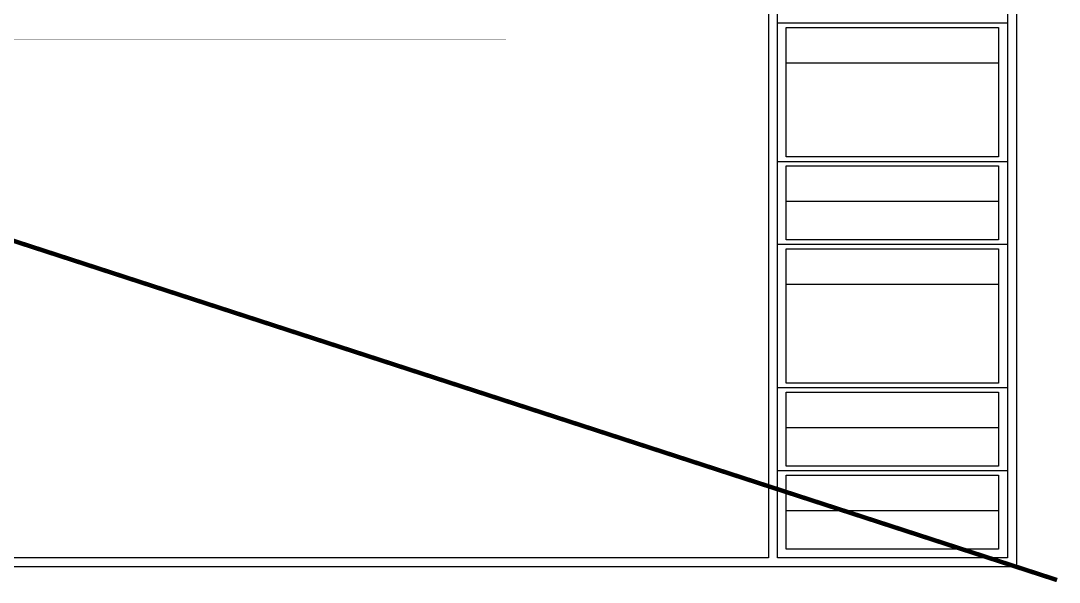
# Model space of a CAD drawing. Extents: x 0 to 840, y 0 to 273.
# Drawn here: x 784.5 to 840.3, y -0.1 to 30.1 of the extents above; entities that cross this region are included whole.
import ezdxf

# ---------------------------------------------------------------- set-up
doc = ezdxf.new("R2010")
doc.units = 0
doc.linetypes.add('1', pattern=[60.929508, 30.464754, -30.464754])
doc.layers.get('0').update_dxf_attribs({"linetype": 'CONTINUOUS'})
doc.layers.add('DS-定制台面', color=7, linetype='CONTINUOUS')
doc.layers.add('图框', color=7, linetype='CONTINUOUS')

msp = doc.modelspace()

# ---------------------------------------------------------------- linework, layer by layer
at = {"color": 7, "linetype": '1', "const_width": 0.239}
msp.add_lwpolyline([(0, 273.254), (840.158, 0)], dxfattribs=at)
msp.add_lwpolyline([(0, 273.254), (840.158, 0)], dxfattribs=at)
at = {"layer": 'DS-定制台面', "color": 7, "const_width": 0.0144}
for points in [[(810.561, 29.049), (810.561, 53.331)], [(729.88, 29.049), (810.561, 29.049)]]:
    msp.add_lwpolyline(points, dxfattribs=at)
at = {"layer": '图框', "color": 7}
for points in [[(837.974, 88.16), (837.974, 0.71), (706.378, 0.71), (706.378, 88.16), (837.974, 88.16)], [(706.853, 1.186), (706.853, 87.685), (824.666, 87.685), (824.666, 1.186), (706.853, 1.186)], [(837.498, 87.685), (837.498, 1.186), (825.141, 1.186), (825.141, 87.685), (837.498, 87.685)], [(825.141, 29.937), (837.498, 29.937)], [(825.617, 22.736), (825.617, 29.699), (837.023, 29.699), (837.023, 22.736)], [(837.023, 29.699), (837.023, 27.781), (825.617, 27.781), (825.617, 29.699), (837.023, 29.699)], [(837.023, 27.781), (837.023, 22.736), (825.617, 22.736), (825.617, 27.781)], [(825.141, 22.499), (837.498, 22.499)], [(837.023, 22.261), (837.023, 18.278), (825.617, 18.278), (825.617, 22.261)], [(837.023, 22.261), (837.023, 20.343), (825.617, 20.343), (825.617, 22.261), (837.023, 22.261)], [(837.023, 20.343), (837.023, 18.278), (825.617, 18.278), (825.617, 20.343)], [(825.141, 18.041), (837.498, 18.041)], [(837.023, 17.803), (837.023, 15.885), (825.617, 15.885), (825.617, 17.803), (837.023, 17.803)], [(837.023, 15.885), (837.023, 10.578), (825.617, 10.578), (825.617, 15.885)], [(825.141, 10.34), (837.498, 10.34)], [(837.023, 10.102), (837.023, 8.185), (825.617, 8.185), (825.617, 10.102), (837.023, 10.102)], [(837.023, 8.185), (837.023, 6.119), (825.617, 6.119), (825.617, 8.185)], [(825.141, 5.882), (837.498, 5.882)], [(837.023, 5.644), (837.023, 3.726), (825.617, 3.726), (825.617, 5.644), (837.023, 5.644)], [(837.023, 3.726), (837.023, 1.661), (825.617, 1.661), (825.617, 3.726)]]:
    msp.add_lwpolyline(points, dxfattribs=at)
at = {"layer": '图框', "color": 7, "const_width": 0.00000000153}
for points in [[(827.105, 29.042), (827.105, 29.042), (827.098, 28.98), (827.078, 28.926), (827.045, 28.882), (827.045, 28.882), (827, 28.848), (826.947, 28.828), (826.886, 28.821), (826.641, 28.821), (826.641, 28.49), (826.541, 28.49), (826.541, 29.271), (826.864, 29.271), (826.864, 29.271), (826.935, 29.265), (826.995, 29.245), (827.042, 29.212), (827.042, 29.212), (827.077, 29.166), (827.098, 29.11), (827.105, 29.042)], [(826.849, 28.909), (826.849, 28.909), (826.893, 28.913), (826.931, 28.925), (826.961, 28.945), (826.961, 28.945), (826.983, 28.973), (826.997, 29.006), (827.001, 29.046), (827.001, 29.046), (826.997, 29.086), (826.983, 29.12), (826.961, 29.147), (826.961, 29.147), (826.931, 29.167), (826.893, 29.179), (826.849, 29.183), (826.641, 29.183), (826.641, 28.909)], [(827.493, 28.973), (827.493, 28.973), (827.438, 28.968), (827.393, 28.954), (827.358, 28.931), (827.358, 28.931), (827.333, 28.897), (827.318, 28.847), (827.313, 28.781), (827.313, 28.49), (827.223, 28.49), (827.223, 29.052), (827.306, 29.052), (827.306, 28.95), (827.306, 28.95), (827.331, 28.988), (827.356, 29.018), (827.38, 29.04), (827.38, 29.04), (827.405, 29.055), (827.431, 29.064), (827.459, 29.068), (827.459, 29.068), (827.468, 29.067), (827.479, 29.066), (827.493, 29.064), (827.493, 28.973)], [(827.8, 29.068), (827.8, 29.068), (827.874, 29.059), (827.937, 29.032), (827.988, 28.988), (827.988, 28.988), (828.025, 28.927), (828.047, 28.852), (828.055, 28.762), (828.055, 28.762), (828.047, 28.676), (828.025, 28.604), (827.987, 28.545), (827.987, 28.545), (827.936, 28.5), (827.874, 28.474), (827.801, 28.465), (827.801, 28.465), (827.727, 28.474), (827.664, 28.501), (827.614, 28.545), (827.614, 28.545), (827.576, 28.605), (827.554, 28.679), (827.547, 28.766), (827.547, 28.766), (827.554, 28.854), (827.577, 28.928), (827.614, 28.988), (827.614, 28.988), (827.665, 29.032), (827.727, 29.059), (827.8, 29.068)], [(828.181, 29.052), (828.27, 29.052), (828.27, 28.373), (828.27, 28.373), (828.253, 28.308), (828.202, 28.269), (828.117, 28.256), (828.117, 28.256), (828.107, 28.257), (828.097, 28.258), (828.087, 28.259), (828.087, 28.336), (828.087, 28.336), (828.095, 28.334), (828.104, 28.334), (828.112, 28.333), (828.112, 28.333), (828.135, 28.335), (828.153, 28.341), (828.166, 28.35), (828.166, 28.35), (828.174, 28.364), (828.18, 28.383), (828.181, 28.408), (828.181, 29.052)], [(828.27, 29.159), (828.181, 29.159), (828.181, 29.271), (828.27, 29.271)], [(828.887, 28.741), (828.473, 28.741), (828.473, 28.741), (828.479, 28.686), (828.494, 28.639), (828.518, 28.6), (828.518, 28.6), (828.551, 28.571), (828.591, 28.554), (828.638, 28.548), (828.638, 28.548), (828.703, 28.56), (828.752, 28.598), (828.785, 28.66), (828.875, 28.66), (828.875, 28.66), (828.858, 28.603), (828.831, 28.555), (828.794, 28.517), (828.794, 28.517), (828.749, 28.488), (828.695, 28.471), (828.635, 28.465), (828.635, 28.465), (828.562, 28.474), (828.499, 28.501), (828.448, 28.545), (828.448, 28.545), (828.41, 28.605), (828.387, 28.678), (828.38, 28.763), (828.38, 28.763), (828.387, 28.849), (828.411, 28.923), (828.45, 28.985), (828.45, 28.985), (828.502, 29.031), (828.564, 29.058), (828.637, 29.068), (828.637, 29.068), (828.776, 29.031), (828.859, 28.922), (828.887, 28.741)], [(829.423, 28.863), (829.333, 28.863), (829.333, 28.863), (829.324, 28.899), (829.31, 28.929), (829.29, 28.953), (829.29, 28.953), (829.264, 28.971), (829.234, 28.982), (829.2, 28.985), (829.2, 28.985), (829.155, 28.978), (829.116, 28.959), (829.085, 28.926), (829.085, 28.926), (829.062, 28.881), (829.049, 28.826), (829.044, 28.761), (829.044, 28.761), (829.049, 28.699), (829.063, 28.647), (829.086, 28.604), (829.086, 28.604), (829.117, 28.573), (829.156, 28.554), (829.202, 28.548), (829.202, 28.548), (829.268, 28.563), (829.314, 28.608), (829.339, 28.683), (829.429, 28.683), (829.429, 28.683), (829.417, 28.619), (829.395, 28.566), (829.36, 28.522), (829.36, 28.522), (829.316, 28.491), (829.262, 28.472), (829.199, 28.465), (829.199, 28.465), (829.128, 28.474), (829.068, 28.501), (829.018, 28.545), (829.018, 28.545), (828.981, 28.605), (828.958, 28.677), (828.951, 28.761), (828.951, 28.761), (828.958, 28.848), (828.981, 28.922), (829.019, 28.984), (829.019, 28.984), (829.069, 29.03), (829.13, 29.058), (829.201, 29.068), (829.201, 29.068), (829.261, 29.062), (829.313, 29.044), (829.357, 29.015), (829.357, 29.015), (829.39, 28.975), (829.412, 28.924), (829.423, 28.863)], [(829.74, 29.052), (829.74, 28.979), (829.648, 28.979), (829.648, 28.594), (829.648, 28.594), (829.649, 28.576), (829.652, 28.563), (829.658, 28.554), (829.658, 28.554), (829.667, 28.548), (829.68, 28.545), (829.697, 28.544), (829.697, 28.544), (829.714, 28.544), (829.728, 28.545), (829.74, 28.548), (829.74, 28.473), (829.74, 28.473), (829.713, 28.469), (829.689, 28.466), (829.667, 28.465), (829.667, 28.465), (829.635, 28.468), (829.608, 28.476), (829.587, 28.488), (829.587, 28.488), (829.571, 28.506), (829.562, 28.528), (829.559, 28.554), (829.559, 28.979), (829.483, 28.979), (829.483, 29.052), (829.559, 29.052), (829.559, 29.206), (829.648, 29.206), (829.648, 29.052), (829.74, 29.052)], [(830.726, 29.271), (830.726, 28.49), (830.613, 28.49), (830.209, 29.123), (830.209, 28.49), (830.115, 28.49), (830.115, 29.271), (830.223, 29.271), (830.632, 28.632), (830.632, 29.271), (830.726, 29.271)], [(830.868, 28.885), (830.868, 28.885), (830.896, 28.987), (830.971, 29.047), (831.094, 29.068), (831.094, 29.068), (831.157, 29.063), (831.21, 29.05), (831.251, 29.028), (831.251, 29.028), (831.281, 28.998), (831.299, 28.96), (831.305, 28.914), (831.305, 28.584), (831.305, 28.584), (831.31, 28.56), (831.326, 28.545), (831.353, 28.54), (831.353, 28.54), (831.359, 28.54), (831.366, 28.541), (831.372, 28.542), (831.372, 28.475), (831.372, 28.475), (831.349, 28.469), (831.328, 28.466), (831.311, 28.465), (831.311, 28.465), (831.285, 28.467), (831.263, 28.474), (831.246, 28.485), (831.246, 28.485), (831.234, 28.501), (831.224, 28.522), (831.219, 28.548), (831.219, 28.548), (831.158, 28.502), (831.094, 28.474), (831.028, 28.465), (831.028, 28.465), (830.976, 28.47), (830.931, 28.485), (830.894, 28.51), (830.894, 28.51), (830.866, 28.544), (830.849, 28.584), (830.844, 28.631), (830.844, 28.631), (830.844, 28.647), (830.846, 28.662), (830.849, 28.676), (830.849, 28.676), (830.852, 28.689), (830.856, 28.701), (830.859, 28.712), (830.859, 28.712), (830.864, 28.722), (830.871, 28.732), (830.88, 28.741), (830.88, 28.741), (830.89, 28.75), (830.898, 28.757), (830.905, 28.763), (830.905, 28.763), (830.914, 28.769), (830.925, 28.774), (830.94, 28.78), (830.94, 28.78), (830.955, 28.785), (830.967, 28.789), (830.977, 28.792), (830.977, 28.792), (830.987, 28.794), (831.002, 28.797), (831.022, 28.801), (831.022, 28.801), (831.041, 28.804), (831.057, 28.806), (831.069, 28.808), (831.069, 28.808), (831.082, 28.81), (831.099, 28.812), (831.122, 28.816), (831.122, 28.816), (831.154, 28.821), (831.178, 28.828), (831.195, 28.836), (831.195, 28.836), (831.207, 28.847), (831.213, 28.861), (831.216, 28.878), (831.216, 28.901), (831.216, 28.901), (831.212, 28.926), (831.201, 28.947), (831.183, 28.964), (831.183, 28.964), (831.158, 28.975), (831.127, 28.983), (831.09, 28.985), (831.09, 28.985), (831.052, 28.982), (831.021, 28.974), (830.996, 28.961), (830.996, 28.961), (830.978, 28.942), (830.965, 28.917), (830.959, 28.885), (830.868, 28.885)], [(831.458, 29.052), (831.541, 29.052), (831.541, 28.972), (831.541, 28.972), (831.565, 29.003), (831.591, 29.027), (831.617, 29.045), (831.617, 29.045), (831.646, 29.058), (831.678, 29.065), (831.713, 29.068), (831.713, 29.068), (831.776, 29.058), (831.827, 29.03), (831.864, 28.982), (831.864, 28.982), (831.891, 29.01), (831.917, 29.032), (831.943, 29.048), (831.943, 29.048), (831.97, 29.059), (832.002, 29.065), (832.037, 29.068), (832.037, 29.068), (832.085, 29.063), (832.125, 29.05), (832.158, 29.027), (832.158, 29.027), (832.181, 28.997), (832.195, 28.958), (832.2, 28.911), (832.2, 28.49), (832.11, 28.49), (832.11, 28.877), (832.11, 28.877), (832.107, 28.91), (832.098, 28.938), (832.083, 28.96), (832.083, 28.96), (832.062, 28.976), (832.036, 28.986), (832.006, 28.989), (832.006, 28.989), (831.971, 28.985), (831.94, 28.97), (831.913, 28.946), (831.913, 28.946), (831.891, 28.916), (831.878, 28.881), (831.874, 28.843), (831.874, 28.49), (831.784, 28.49), (831.784, 28.877), (831.784, 28.877), (831.781, 28.91), (831.772, 28.938), (831.757, 28.96), (831.757, 28.96), (831.736, 28.976), (831.711, 28.986), (831.68, 28.989), (831.68, 28.989), (831.645, 28.985), (831.614, 28.97), (831.587, 28.946), (831.587, 28.946), (831.565, 28.916), (831.553, 28.881), (831.548, 28.843), (831.548, 28.49), (831.458, 28.49), (831.458, 29.052)], [(832.803, 28.741), (832.39, 28.741), (832.39, 28.741), (832.396, 28.686), (832.411, 28.639), (832.435, 28.6), (832.435, 28.6), (832.468, 28.571), (832.507, 28.554), (832.555, 28.548), (832.555, 28.548), (832.62, 28.56), (832.668, 28.598), (832.701, 28.66), (832.791, 28.66), (832.791, 28.66), (832.775, 28.603), (832.748, 28.555), (832.711, 28.517), (832.711, 28.517), (832.665, 28.488), (832.612, 28.471), (832.551, 28.465), (832.551, 28.465), (832.478, 28.474), (832.416, 28.501), (832.365, 28.545), (832.365, 28.545), (832.327, 28.605), (832.304, 28.678), (832.296, 28.763), (832.296, 28.763), (832.304, 28.849), (832.327, 28.923), (832.366, 28.985), (832.366, 28.985), (832.418, 29.031), (832.481, 29.058), (832.553, 29.068), (832.553, 29.068), (832.692, 29.031), (832.776, 28.922), (832.803, 28.741)], [(827.801, 28.985), (827.754, 28.979), (827.715, 28.959), (827.683, 28.927), (827.683, 28.927), (827.659, 28.883), (827.645, 28.83), (827.64, 28.766), (827.64, 28.766), (827.645, 28.703), (827.659, 28.65), (827.683, 28.606), (827.683, 28.606), (827.715, 28.574), (827.754, 28.554), (827.801, 28.548), (827.801, 28.548), (827.847, 28.554), (827.886, 28.574), (827.918, 28.606), (827.918, 28.606), (827.942, 28.65), (827.957, 28.702), (827.961, 28.763), (827.961, 28.763), (827.957, 28.828), (827.943, 28.882), (827.919, 28.926), (827.919, 28.926), (827.887, 28.959), (827.848, 28.979), (827.801, 28.985)], [(828.791, 28.814), (828.791, 28.814), (828.786, 28.86), (828.772, 28.9), (828.747, 28.936), (828.747, 28.936), (828.715, 28.963), (828.678, 28.98), (828.636, 28.985), (828.636, 28.985), (828.593, 28.98), (828.556, 28.964), (828.524, 28.938), (828.524, 28.938), (828.499, 28.904), (828.483, 28.862), (828.475, 28.814)], [(831.047, 28.543), (831.094, 28.548), (831.134, 28.561), (831.169, 28.583), (831.169, 28.583), (831.195, 28.609), (831.211, 28.637), (831.216, 28.667), (831.216, 28.767), (831.216, 28.767), (831.195, 28.759), (831.168, 28.752), (831.135, 28.746), (831.135, 28.746), (831.1, 28.74), (831.069, 28.735), (831.041, 28.731), (831.041, 28.731), (831.015, 28.725), (830.992, 28.714), (830.969, 28.7), (830.969, 28.7), (830.951, 28.682), (830.941, 28.66), (830.937, 28.633), (830.937, 28.633), (830.94, 28.607), (830.95, 28.585), (830.966, 28.567), (830.966, 28.567), (830.988, 28.554), (831.015, 28.546), (831.047, 28.543)], [(832.708, 28.814), (832.708, 28.814), (832.703, 28.86), (832.688, 28.9), (832.664, 28.936), (832.664, 28.936), (832.632, 28.963), (832.595, 28.98), (832.553, 28.985), (832.553, 28.985), (832.51, 28.98), (832.473, 28.964), (832.441, 28.938), (832.441, 28.938), (832.416, 28.904), (832.4, 28.862), (832.392, 28.814)], [(826.519, 21.362), (826.519, 21.362), (826.52, 21.398), (826.523, 21.433), (826.528, 21.468), (826.528, 21.468), (826.536, 21.504), (826.548, 21.54), (826.563, 21.578), (826.563, 21.578), (826.582, 21.614), (826.603, 21.647), (826.627, 21.677), (826.627, 21.677), (826.655, 21.703), (826.69, 21.727), (826.73, 21.747), (826.73, 21.747), (826.775, 21.762), (826.824, 21.772), (826.876, 21.775), (826.876, 21.775), (827.023, 21.747), (827.123, 21.661), (827.177, 21.52), (827.076, 21.52), (827.076, 21.52), (827.06, 21.571), (827.038, 21.613), (827.008, 21.645), (827.008, 21.645), (826.97, 21.668), (826.922, 21.682), (826.864, 21.687), (826.864, 21.687), (826.794, 21.677), (826.734, 21.648), (826.685, 21.6), (826.685, 21.6), (826.648, 21.535), (826.626, 21.456), (826.619, 21.363), (826.619, 21.363), (826.627, 21.272), (826.649, 21.194), (826.687, 21.13), (826.687, 21.13), (826.739, 21.082), (826.8, 21.053), (826.873, 21.044), (826.873, 21.044), (826.932, 21.05), (826.982, 21.068), (827.021, 21.098), (827.021, 21.098), (827.051, 21.141), (827.075, 21.197), (827.091, 21.266), (827.193, 21.266), (827.193, 21.266), (827.142, 21.094), (827.035, 20.99), (826.872, 20.956), (826.872, 20.956), (826.82, 20.959), (826.772, 20.968), (826.728, 20.983), (826.728, 20.983), (826.688, 21.003), (826.654, 21.026), (826.626, 21.052), (826.626, 21.052), (826.602, 21.082), (826.581, 21.114), (826.563, 21.15), (826.563, 21.15), (826.548, 21.187), (826.536, 21.223), (826.528, 21.258), (826.528, 21.258), (826.523, 21.293), (826.52, 21.327), (826.519, 21.362)], [(827.391, 21.762), (827.391, 20.981), (827.301, 20.981), (827.301, 21.762), (827.391, 21.762)], [(827.627, 21.649), (827.537, 21.649), (827.537, 21.762), (827.627, 21.762)], [(827.627, 21.542), (827.627, 20.981), (827.538, 20.981), (827.538, 21.542), (827.627, 21.542)], [(828.243, 21.231), (827.829, 21.231), (827.829, 21.231), (827.835, 21.177), (827.85, 21.13), (827.875, 21.091), (827.875, 21.091), (827.907, 21.062), (827.947, 21.044), (827.994, 21.038), (827.994, 21.038), (828.059, 21.051), (828.108, 21.088), (828.141, 21.151), (828.231, 21.151), (828.231, 21.151), (828.215, 21.094), (828.188, 21.046), (828.151, 21.007), (828.151, 21.007), (828.105, 20.979), (828.052, 20.962), (827.991, 20.956), (827.991, 20.956), (827.918, 20.965), (827.856, 20.991), (827.805, 21.036), (827.805, 21.036), (827.766, 21.096), (827.744, 21.168), (827.736, 21.254), (827.736, 21.254), (827.744, 21.34), (827.767, 21.414), (827.806, 21.475), (827.806, 21.475), (827.858, 21.521), (827.92, 21.549), (827.993, 21.558), (827.993, 21.558), (828.132, 21.522), (828.215, 21.413), (828.243, 21.231)], [(828.148, 21.304), (828.148, 21.304), (828.143, 21.35), (828.128, 21.391), (828.104, 21.427), (828.104, 21.427), (828.072, 21.454), (828.035, 21.47), (827.992, 21.476), (827.992, 21.476), (827.95, 21.471), (827.913, 21.455), (827.881, 21.429), (827.881, 21.429), (827.856, 21.395), (827.839, 21.353), (827.831, 21.304)], [(828.339, 21.542), (828.422, 21.542), (828.422, 21.448), (828.422, 21.448), (828.448, 21.484), (828.475, 21.512), (828.503, 21.533), (828.503, 21.533), (828.534, 21.547), (828.569, 21.555), (828.609, 21.558), (828.609, 21.558), (828.659, 21.554), (828.702, 21.54), (828.738, 21.517), (828.738, 21.517), (828.765, 21.486), (828.781, 21.448), (828.786, 21.405), (828.786, 20.981), (828.697, 20.981), (828.697, 21.37), (828.697, 21.37), (828.694, 21.401), (828.684, 21.428), (828.666, 21.45), (828.666, 21.45), (828.643, 21.467), (828.615, 21.477), (828.582, 21.48), (828.582, 21.48), (828.539, 21.474), (828.502, 21.457), (828.471, 21.428), (828.471, 21.428), (828.448, 21.39), (828.434, 21.344), (828.429, 21.29), (828.429, 20.981), (828.339, 20.981), (828.339, 21.542)], [(829.129, 21.542), (829.129, 21.469), (829.037, 21.469), (829.037, 21.085), (829.037, 21.085), (829.038, 21.067), (829.042, 21.053), (829.047, 21.044), (829.047, 21.044), (829.056, 21.039), (829.069, 21.035), (829.087, 21.034), (829.087, 21.034), (829.103, 21.035), (829.118, 21.036), (829.129, 21.039), (829.129, 20.963), (829.129, 20.963), (829.103, 20.959), (829.078, 20.957), (829.057, 20.956), (829.057, 20.956), (829.024, 20.959), (828.997, 20.966), (828.976, 20.979), (828.976, 20.979), (828.961, 20.997), (828.951, 21.019), (828.948, 21.045), (828.948, 21.469), (828.872, 21.469), (828.872, 21.542), (828.948, 21.542), (828.948, 21.697), (829.037, 21.697), (829.037, 21.542), (829.129, 21.542)], [(826.519, 16.904), (826.519, 16.904), (826.52, 16.939), (826.523, 16.975), (826.528, 17.01), (826.528, 17.01), (826.536, 17.046), (826.548, 17.082), (826.563, 17.119), (826.563, 17.119), (826.582, 17.156), (826.603, 17.189), (826.627, 17.218), (826.627, 17.218), (826.655, 17.245), (826.69, 17.269), (826.73, 17.289), (826.73, 17.289), (826.775, 17.304), (826.824, 17.313), (826.876, 17.317), (826.876, 17.317), (827.023, 17.288), (827.123, 17.203), (827.177, 17.061), (827.076, 17.061), (827.076, 17.061), (827.06, 17.113), (827.038, 17.154), (827.008, 17.187), (827.008, 17.187), (826.97, 17.21), (826.922, 17.224), (826.864, 17.229), (826.864, 17.229), (826.794, 17.219), (826.734, 17.19), (826.685, 17.142), (826.685, 17.142), (826.648, 17.077), (826.626, 16.998), (826.619, 16.905), (826.619, 16.905), (826.627, 16.814), (826.649, 16.736), (826.687, 16.672), (826.687, 16.672), (826.739, 16.624), (826.8, 16.595), (826.873, 16.586), (826.873, 16.586), (826.932, 16.592), (826.982, 16.61), (827.021, 16.64), (827.021, 16.64), (827.051, 16.682), (827.075, 16.738), (827.091, 16.807), (827.193, 16.807), (827.193, 16.807), (827.142, 16.635), (827.035, 16.532), (826.872, 16.498), (826.872, 16.498), (826.82, 16.501), (826.772, 16.51), (826.728, 16.525), (826.728, 16.525), (826.688, 16.545), (826.654, 16.568), (826.626, 16.594), (826.626, 16.594), (826.602, 16.623), (826.581, 16.656), (826.563, 16.692), (826.563, 16.692), (826.548, 16.729), (826.536, 16.765), (826.528, 16.8), (826.528, 16.8), (826.523, 16.834), (826.52, 16.869), (826.519, 16.904)], [(827.391, 17.304), (827.391, 16.522), (827.301, 16.522), (827.301, 17.304), (827.391, 17.304)], [(827.627, 17.191), (827.537, 17.191), (827.537, 17.304), (827.627, 17.304)], [(829.938, 16.757), (829.637, 16.757), (829.554, 16.522), (829.448, 16.522), (829.727, 17.304), (829.855, 17.304), (830.13, 16.522), (830.018, 16.522), (829.938, 16.757)], [(830.681, 17.304), (830.681, 16.522), (830.601, 16.522), (830.601, 16.596), (830.601, 16.596), (830.576, 16.564), (830.55, 16.539), (830.523, 16.521), (830.523, 16.521), (830.493, 16.508), (830.459, 16.5), (830.422, 16.498), (830.422, 16.498), (830.352, 16.507), (830.292, 16.534), (830.243, 16.58), (830.243, 16.58), (830.207, 16.641), (830.185, 16.716), (830.178, 16.804), (830.178, 16.804), (830.185, 16.888), (830.207, 16.959), (830.244, 17.019), (830.244, 17.019), (830.293, 17.064), (830.351, 17.091), (830.419, 17.1), (830.419, 17.1), (830.49, 17.09), (830.547, 17.061), (830.592, 17.013), (830.592, 17.304), (830.681, 17.304)], [(831.28, 17.304), (831.28, 16.522), (831.201, 16.522), (831.201, 16.596), (831.201, 16.596), (831.176, 16.564), (831.149, 16.539), (831.122, 16.521), (831.122, 16.521), (831.092, 16.508), (831.058, 16.5), (831.022, 16.498), (831.022, 16.498), (830.951, 16.507), (830.891, 16.534), (830.842, 16.58), (830.842, 16.58), (830.806, 16.641), (830.784, 16.716), (830.777, 16.804), (830.777, 16.804), (830.784, 16.888), (830.806, 16.959), (830.843, 17.019), (830.843, 17.019), (830.892, 17.064), (830.95, 17.091), (831.018, 17.1), (831.018, 17.1), (831.089, 17.09), (831.146, 17.061), (831.191, 17.013), (831.191, 17.304), (831.28, 17.304)], [(827.627, 17.084), (827.627, 16.522), (827.538, 16.522), (827.538, 17.084), (827.627, 17.084)], [(828.243, 16.773), (827.829, 16.773), (827.829, 16.773), (827.835, 16.718), (827.85, 16.672), (827.875, 16.633), (827.875, 16.633), (827.907, 16.603), (827.947, 16.586), (827.994, 16.58), (827.994, 16.58), (828.059, 16.593), (828.108, 16.63), (828.141, 16.693), (828.231, 16.693), (828.231, 16.693), (828.215, 16.636), (828.188, 16.588), (828.151, 16.549), (828.151, 16.549), (828.105, 16.52), (828.052, 16.503), (827.991, 16.498), (827.991, 16.498), (827.918, 16.507), (827.856, 16.533), (827.805, 16.577), (827.805, 16.577), (827.766, 16.637), (827.744, 16.71), (827.736, 16.796), (827.736, 16.796), (827.744, 16.882), (827.767, 16.955), (827.806, 17.017), (827.806, 17.017), (827.858, 17.063), (827.92, 17.091), (827.993, 17.1), (827.993, 17.1), (828.132, 17.064), (828.215, 16.955), (828.243, 16.773)], [(828.148, 16.846), (828.148, 16.846), (828.143, 16.892), (828.128, 16.933), (828.104, 16.968), (828.104, 16.968), (828.072, 16.996), (828.035, 17.012), (827.992, 17.018), (827.992, 17.018), (827.95, 17.012), (827.913, 16.997), (827.881, 16.971), (827.881, 16.971), (827.856, 16.936), (827.839, 16.895), (827.831, 16.846)], [(828.339, 17.084), (828.422, 17.084), (828.422, 16.99), (828.422, 16.99), (828.448, 17.025), (828.475, 17.053), (828.503, 17.074), (828.503, 17.074), (828.534, 17.089), (828.569, 17.097), (828.609, 17.1), (828.609, 17.1), (828.659, 17.095), (828.702, 17.081), (828.738, 17.058), (828.738, 17.058), (828.765, 17.027), (828.781, 16.99), (828.786, 16.947), (828.786, 16.522), (828.697, 16.522), (828.697, 16.911), (828.697, 16.911), (828.694, 16.943), (828.684, 16.97), (828.666, 16.992), (828.666, 16.992), (828.643, 17.009), (828.615, 17.019), (828.582, 17.022), (828.582, 17.022), (828.539, 17.016), (828.502, 16.999), (828.471, 16.97), (828.471, 16.97), (828.448, 16.931), (828.434, 16.886), (828.429, 16.832), (828.429, 16.522), (828.339, 16.522), (828.339, 17.084)], [(829.129, 17.084), (829.129, 17.011), (829.037, 17.011), (829.037, 16.626), (829.037, 16.626), (829.038, 16.608), (829.042, 16.595), (829.047, 16.586), (829.047, 16.586), (829.056, 16.58), (829.069, 16.577), (829.087, 16.576), (829.087, 16.576), (829.103, 16.576), (829.118, 16.578), (829.129, 16.58), (829.129, 16.505), (829.129, 16.505), (829.103, 16.501), (829.078, 16.499), (829.057, 16.498), (829.057, 16.498), (829.024, 16.5), (828.997, 16.508), (828.976, 16.521), (828.976, 16.521), (828.961, 16.538), (828.951, 16.56), (828.948, 16.587), (828.948, 17.011), (828.872, 17.011), (828.872, 17.084), (828.948, 17.084), (828.948, 17.238), (829.037, 17.238), (829.037, 17.084), (829.129, 17.084)], [(829.79, 17.197), (829.661, 16.841), (829.91, 16.841)], [(830.434, 17.016), (830.389, 17.01), (830.349, 16.99), (830.316, 16.956), (830.316, 16.956), (830.291, 16.912), (830.276, 16.86), (830.271, 16.799), (830.271, 16.799), (830.276, 16.737), (830.291, 16.685), (830.316, 16.641), (830.316, 16.641), (830.349, 16.608), (830.389, 16.588), (830.435, 16.581), (830.435, 16.581), (830.479, 16.588), (830.517, 16.607), (830.549, 16.64), (830.549, 16.64), (830.573, 16.684), (830.587, 16.736), (830.592, 16.797), (830.592, 16.797), (830.587, 16.859), (830.573, 16.913), (830.549, 16.957), (830.549, 16.957), (830.517, 16.99), (830.479, 17.01), (830.434, 17.016)], [(831.033, 17.016), (830.988, 17.01), (830.948, 16.99), (830.915, 16.956), (830.915, 16.956), (830.89, 16.912), (830.875, 16.86), (830.87, 16.799), (830.87, 16.799), (830.875, 16.737), (830.89, 16.685), (830.915, 16.641), (830.915, 16.641), (830.949, 16.608), (830.988, 16.588), (831.034, 16.581), (831.034, 16.581), (831.078, 16.588), (831.116, 16.607), (831.148, 16.64), (831.148, 16.64), (831.172, 16.684), (831.186, 16.736), (831.191, 16.797), (831.191, 16.797), (831.186, 16.859), (831.172, 16.913), (831.148, 16.957), (831.148, 16.957), (831.116, 16.99), (831.078, 17.01), (831.033, 17.016)], [(831.679, 17.006), (831.679, 17.006), (831.624, 17), (831.579, 16.986), (831.544, 16.964), (831.544, 16.964), (831.519, 16.93), (831.504, 16.88), (831.499, 16.814), (831.499, 16.522), (831.409, 16.522), (831.409, 17.084), (831.491, 17.084), (831.491, 16.982), (831.491, 16.982), (831.516, 17.02), (831.541, 17.05), (831.566, 17.073), (831.566, 17.073), (831.59, 17.088), (831.617, 17.097), (831.644, 17.1), (831.644, 17.1), (831.653, 17.1), (831.665, 17.099), (831.679, 17.097), (831.679, 17.006)], [(832.239, 16.773), (831.825, 16.773), (831.825, 16.773), (831.831, 16.718), (831.847, 16.672), (831.871, 16.633), (831.871, 16.633), (831.904, 16.603), (831.943, 16.586), (831.99, 16.58), (831.99, 16.58), (832.055, 16.593), (832.104, 16.63), (832.137, 16.693), (832.227, 16.693), (832.227, 16.693), (832.211, 16.636), (832.184, 16.588), (832.147, 16.549), (832.147, 16.549), (832.101, 16.52), (832.048, 16.503), (831.987, 16.498), (831.987, 16.498), (831.914, 16.507), (831.852, 16.533), (831.801, 16.577), (831.801, 16.577), (831.763, 16.637), (831.74, 16.71), (831.732, 16.796), (831.732, 16.796), (831.74, 16.882), (831.763, 16.955), (831.802, 17.017), (831.802, 17.017), (831.854, 17.063), (831.917, 17.091), (831.989, 17.1), (831.989, 17.1), (832.128, 17.064), (832.211, 16.955), (832.239, 16.773)], [(832.144, 16.846), (832.144, 16.846), (832.139, 16.892), (832.124, 16.933), (832.1, 16.968), (832.1, 16.968), (832.068, 16.996), (832.031, 17.012), (831.988, 17.018), (831.988, 17.018), (831.946, 17.012), (831.909, 16.997), (831.877, 16.971), (831.877, 16.971), (831.852, 16.936), (831.835, 16.895), (831.828, 16.846)], [(832.402, 16.69), (832.402, 16.69), (832.409, 16.658), (832.42, 16.632), (832.437, 16.61), (832.437, 16.61), (832.461, 16.593), (832.495, 16.583), (832.539, 16.58), (832.539, 16.58), (832.576, 16.583), (832.608, 16.591), (832.634, 16.604), (832.634, 16.604), (832.654, 16.622), (832.666, 16.643), (832.67, 16.668), (832.67, 16.668), (832.668, 16.687), (832.661, 16.704), (832.65, 16.717), (832.65, 16.717), (832.633, 16.729), (832.611, 16.738), (832.583, 16.746), (832.5, 16.767), (832.5, 16.767), (832.44, 16.784), (832.394, 16.804), (832.361, 16.826), (832.361, 16.826), (832.339, 16.854), (832.326, 16.888), (832.322, 16.929), (832.322, 16.929), (832.328, 16.977), (832.348, 17.019), (832.381, 17.053), (832.381, 17.053), (832.424, 17.079), (832.476, 17.095), (832.537, 17.1), (832.537, 17.1), (832.597, 17.095), (832.647, 17.08), (832.687, 17.055), (832.687, 17.055), (832.717, 17.021), (832.734, 16.978), (832.741, 16.928), (832.646, 16.928), (832.646, 16.928), (832.633, 16.978), (832.595, 17.008), (832.534, 17.018), (832.534, 17.018), (832.5, 17.015), (832.471, 17.007), (832.447, 16.995), (832.447, 16.995), (832.429, 16.977), (832.419, 16.957), (832.415, 16.933), (832.415, 16.933), (832.418, 16.914), (832.426, 16.898), (832.44, 16.884), (832.44, 16.884), (832.459, 16.872), (832.486, 16.862), (832.519, 16.852), (832.605, 16.832), (832.605, 16.832), (832.655, 16.817), (832.696, 16.798), (832.726, 16.775), (832.726, 16.775), (832.747, 16.747), (832.759, 16.714), (832.763, 16.676), (832.763, 16.676), (832.756, 16.625), (832.735, 16.582), (832.701, 16.546), (832.701, 16.546), (832.654, 16.519), (832.598, 16.503), (832.532, 16.498), (832.532, 16.498), (832.41, 16.519), (832.335, 16.583), (832.308, 16.69), (832.402, 16.69)], [(832.931, 16.69), (832.931, 16.69), (832.937, 16.658), (832.949, 16.632), (832.965, 16.61), (832.965, 16.61), (832.989, 16.593), (833.024, 16.583), (833.068, 16.58), (833.068, 16.58), (833.104, 16.583), (833.136, 16.591), (833.163, 16.604), (833.163, 16.604), (833.183, 16.622), (833.195, 16.643), (833.198, 16.668), (833.198, 16.668), (833.196, 16.687), (833.189, 16.704), (833.178, 16.717), (833.178, 16.717), (833.162, 16.729), (833.14, 16.738), (833.112, 16.746), (833.028, 16.767), (833.028, 16.767), (832.968, 16.784), (832.922, 16.804), (832.889, 16.826), (832.889, 16.826), (832.868, 16.854), (832.854, 16.888), (832.85, 16.929), (832.85, 16.929), (832.857, 16.977), (832.876, 17.019), (832.909, 17.053), (832.909, 17.053), (832.953, 17.079), (833.005, 17.095), (833.066, 17.1), (833.066, 17.1), (833.126, 17.095), (833.176, 17.08), (833.216, 17.055), (833.216, 17.055), (833.245, 17.021), (833.263, 16.978), (833.269, 16.928), (833.175, 16.928), (833.175, 16.928), (833.161, 16.978), (833.123, 17.008), (833.062, 17.018), (833.062, 17.018), (833.028, 17.015), (833, 17.007), (832.976, 16.995), (832.976, 16.995), (832.958, 16.977), (832.947, 16.957), (832.943, 16.933), (832.943, 16.933), (832.946, 16.914), (832.954, 16.898), (832.968, 16.884), (832.968, 16.884), (832.988, 16.872), (833.014, 16.862), (833.047, 16.852), (833.133, 16.832), (833.133, 16.832), (833.184, 16.817), (833.224, 16.798), (833.254, 16.775), (833.254, 16.775), (833.275, 16.747), (833.288, 16.714), (833.292, 16.676), (833.292, 16.676), (833.285, 16.625), (833.264, 16.582), (833.229, 16.546), (833.229, 16.546), (833.182, 16.519), (833.126, 16.503), (833.06, 16.498), (833.06, 16.498), (832.939, 16.519), (832.864, 16.583), (832.836, 16.69), (832.931, 16.69)], [(827.105, 9.374), (827.105, 9.374), (827.098, 9.312), (827.078, 9.258), (827.045, 9.214), (827.045, 9.214), (827, 9.18), (826.947, 9.16), (826.886, 9.153), (826.641, 9.153), (826.641, 8.822), (826.541, 8.822), (826.541, 9.603), (826.864, 9.603), (826.864, 9.603), (826.935, 9.597), (826.995, 9.577), (827.042, 9.544), (827.042, 9.544), (827.077, 9.499), (827.098, 9.442), (827.105, 9.374)], [(826.849, 9.241), (826.849, 9.241), (826.893, 9.245), (826.931, 9.257), (826.961, 9.277), (826.961, 9.277), (826.983, 9.305), (826.997, 9.338), (827.001, 9.378), (827.001, 9.378), (826.997, 9.418), (826.983, 9.452), (826.961, 9.479), (826.961, 9.479), (826.931, 9.499), (826.893, 9.511), (826.849, 9.515), (826.641, 9.515), (826.641, 9.241)], [(828.27, 9.491), (828.181, 9.491), (828.181, 9.603), (828.27, 9.603)], [(829.74, 9.384), (829.74, 9.311), (829.648, 9.311), (829.648, 8.926), (829.648, 8.926), (829.649, 8.908), (829.652, 8.895), (829.658, 8.886), (829.658, 8.886), (829.667, 8.88), (829.68, 8.877), (829.697, 8.876), (829.697, 8.876), (829.714, 8.876), (829.728, 8.877), (829.74, 8.88), (829.74, 8.805), (829.74, 8.805), (829.713, 8.801), (829.689, 8.798), (829.667, 8.797), (829.667, 8.797), (829.635, 8.8), (829.608, 8.808), (829.587, 8.82), (829.587, 8.82), (829.571, 8.838), (829.562, 8.86), (829.559, 8.886), (829.559, 9.311), (829.483, 9.311), (829.483, 9.384), (829.559, 9.384), (829.559, 9.538), (829.648, 9.538), (829.648, 9.384), (829.74, 9.384)], [(830.726, 9.603), (830.726, 8.822), (830.613, 8.822), (830.209, 9.455), (830.209, 8.822), (830.115, 8.822), (830.115, 9.603), (830.223, 9.603), (830.632, 8.964), (830.632, 9.603), (830.726, 9.603)], [(827.493, 9.305), (827.493, 9.305), (827.438, 9.3), (827.393, 9.286), (827.358, 9.263), (827.358, 9.263), (827.333, 9.229), (827.318, 9.179), (827.313, 9.113), (827.313, 8.822), (827.223, 8.822), (827.223, 9.384), (827.306, 9.384), (827.306, 9.282), (827.306, 9.282), (827.331, 9.32), (827.356, 9.35), (827.38, 9.372), (827.38, 9.372), (827.405, 9.387), (827.431, 9.397), (827.459, 9.4), (827.459, 9.4), (827.468, 9.399), (827.479, 9.398), (827.493, 9.396), (827.493, 9.305)], [(827.8, 9.4), (827.8, 9.4), (827.874, 9.391), (827.937, 9.364), (827.988, 9.32), (827.988, 9.32), (828.025, 9.259), (828.047, 9.184), (828.055, 9.094), (828.055, 9.094), (828.047, 9.009), (828.025, 8.936), (827.987, 8.877), (827.987, 8.877), (827.936, 8.832), (827.874, 8.806), (827.801, 8.797), (827.801, 8.797), (827.727, 8.806), (827.664, 8.833), (827.614, 8.877), (827.614, 8.877), (827.576, 8.937), (827.554, 9.011), (827.547, 9.099), (827.547, 9.099), (827.554, 9.186), (827.577, 9.26), (827.614, 9.32), (827.614, 9.32), (827.665, 9.364), (827.727, 9.391), (827.8, 9.4)], [(827.801, 9.317), (827.754, 9.311), (827.715, 9.291), (827.683, 9.259), (827.683, 9.259), (827.659, 9.215), (827.645, 9.162), (827.64, 9.099), (827.64, 9.099), (827.645, 9.035), (827.659, 8.982), (827.683, 8.938), (827.683, 8.938), (827.715, 8.906), (827.754, 8.886), (827.801, 8.88), (827.801, 8.88), (827.847, 8.886), (827.886, 8.906), (827.918, 8.938), (827.918, 8.938), (827.942, 8.982), (827.957, 9.034), (827.961, 9.095), (827.961, 9.095), (827.957, 9.16), (827.943, 9.214), (827.919, 9.258), (827.919, 9.258), (827.887, 9.291), (827.848, 9.311), (827.801, 9.317)], [(828.181, 9.384), (828.27, 9.384), (828.27, 8.705), (828.27, 8.705), (828.253, 8.64), (828.202, 8.601), (828.117, 8.588), (828.117, 8.588), (828.107, 8.589), (828.097, 8.59), (828.087, 8.591), (828.087, 8.668), (828.087, 8.668), (828.095, 8.666), (828.104, 8.666), (828.112, 8.665), (828.112, 8.665), (828.135, 8.667), (828.153, 8.673), (828.166, 8.682), (828.166, 8.682), (828.174, 8.696), (828.18, 8.715), (828.181, 8.74), (828.181, 9.384)], [(828.887, 9.073), (828.473, 9.073), (828.473, 9.073), (828.479, 9.018), (828.494, 8.971), (828.518, 8.932), (828.518, 8.932), (828.551, 8.903), (828.591, 8.886), (828.638, 8.88), (828.638, 8.88), (828.703, 8.892), (828.752, 8.93), (828.785, 8.992), (828.875, 8.992), (828.875, 8.992), (828.858, 8.935), (828.831, 8.888), (828.794, 8.849), (828.794, 8.849), (828.749, 8.82), (828.695, 8.803), (828.635, 8.797), (828.635, 8.797), (828.562, 8.806), (828.499, 8.833), (828.448, 8.877), (828.448, 8.877), (828.41, 8.937), (828.387, 9.01), (828.38, 9.095), (828.38, 9.095), (828.387, 9.181), (828.411, 9.255), (828.45, 9.317), (828.45, 9.317), (828.502, 9.363), (828.564, 9.39), (828.637, 9.4), (828.637, 9.4), (828.776, 9.363), (828.859, 9.254), (828.887, 9.073)], [(828.791, 9.146), (828.791, 9.146), (828.786, 9.192), (828.772, 9.232), (828.747, 9.268), (828.747, 9.268), (828.715, 9.295), (828.678, 9.312), (828.636, 9.317), (828.636, 9.317), (828.593, 9.312), (828.556, 9.296), (828.524, 9.27), (828.524, 9.27), (828.499, 9.236), (828.483, 9.194), (828.475, 9.146)], [(829.423, 9.195), (829.333, 9.195), (829.333, 9.195), (829.324, 9.231), (829.31, 9.261), (829.29, 9.285), (829.29, 9.285), (829.264, 9.303), (829.234, 9.314), (829.2, 9.317), (829.2, 9.317), (829.155, 9.31), (829.116, 9.291), (829.085, 9.258), (829.085, 9.258), (829.062, 9.213), (829.049, 9.158), (829.044, 9.093), (829.044, 9.093), (829.049, 9.031), (829.063, 8.979), (829.086, 8.937), (829.086, 8.937), (829.117, 8.905), (829.156, 8.886), (829.202, 8.88), (829.202, 8.88), (829.268, 8.895), (829.314, 8.94), (829.339, 9.015), (829.429, 9.015), (829.429, 9.015), (829.417, 8.951), (829.395, 8.898), (829.36, 8.855), (829.36, 8.855), (829.316, 8.823), (829.262, 8.804), (829.199, 8.797), (829.199, 8.797), (829.128, 8.806), (829.068, 8.833), (829.018, 8.877), (829.018, 8.877), (828.981, 8.937), (828.958, 9.009), (828.951, 9.093), (828.951, 9.093), (828.958, 9.18), (828.981, 9.254), (829.019, 9.316), (829.019, 9.316), (829.069, 9.362), (829.13, 9.39), (829.201, 9.4), (829.201, 9.4), (829.261, 9.394), (829.313, 9.376), (829.357, 9.347), (829.357, 9.347), (829.39, 9.307), (829.412, 9.256), (829.423, 9.195)], [(831.097, 9.4), (831.097, 9.4), (831.172, 9.391), (831.234, 9.364), (831.285, 9.32), (831.285, 9.32), (831.322, 9.259), (831.344, 9.184), (831.352, 9.094), (831.352, 9.094), (831.344, 9.009), (831.322, 8.936), (831.284, 8.877), (831.284, 8.877), (831.233, 8.832), (831.171, 8.806), (831.098, 8.797), (831.098, 8.797), (831.024, 8.806), (830.961, 8.833), (830.911, 8.877), (830.911, 8.877), (830.874, 8.937), (830.851, 9.011), (830.844, 9.099), (830.844, 9.099), (830.851, 9.186), (830.874, 9.26), (830.911, 9.32), (830.911, 9.32), (830.962, 9.364), (831.024, 9.391), (831.097, 9.4)], [(831.098, 9.317), (831.051, 9.311), (831.012, 9.291), (830.98, 9.259), (830.98, 9.259), (830.956, 9.215), (830.942, 9.162), (830.937, 9.099), (830.937, 9.099), (830.942, 9.035), (830.956, 8.982), (830.98, 8.938), (830.98, 8.938), (831.012, 8.906), (831.051, 8.886), (831.098, 8.88), (831.098, 8.88), (831.144, 8.886), (831.183, 8.906), (831.215, 8.938), (831.215, 8.938), (831.239, 8.982), (831.254, 9.034), (831.259, 9.095), (831.259, 9.095), (831.254, 9.16), (831.24, 9.214), (831.216, 9.258), (831.216, 9.258), (831.184, 9.291), (831.145, 9.311), (831.098, 9.317)], [(831.581, 8.933), (831.581, 8.822), (831.47, 8.822), (831.47, 8.933), (831.581, 8.933)], [(826.541, 4.363), (826.541, 5.145), (826.842, 5.145), (826.842, 5.145), (826.935, 5.133), (827.013, 5.098), (827.076, 5.041), (827.076, 5.041), (827.123, 4.963), (827.151, 4.867), (827.161, 4.754), (827.161, 4.754), (827.151, 4.642), (827.123, 4.546), (827.076, 4.468), (827.076, 4.468), (827.012, 4.41), (826.934, 4.375), (826.843, 4.363), (826.541, 4.363)], [(826.825, 4.451), (826.825, 4.451), (826.896, 4.46), (826.955, 4.485), (827.001, 4.528), (827.001, 4.528), (827.035, 4.588), (827.055, 4.663), (827.061, 4.753), (827.061, 4.753), (827.055, 4.845), (827.035, 4.92), (827.001, 4.979), (827.001, 4.979), (826.955, 5.022), (826.896, 5.048), (826.825, 5.057), (826.641, 5.057), (826.641, 4.451)], [(829.076, 5.032), (828.986, 5.032), (828.986, 5.145), (829.076, 5.145)], [(831.283, 5.145), (831.283, 4.363), (831.171, 4.363), (830.767, 4.997), (830.767, 4.363), (830.672, 4.363), (830.672, 5.145), (830.781, 5.145), (831.189, 4.506), (831.189, 5.145), (831.283, 5.145)], [(827.538, 4.847), (827.538, 4.847), (827.483, 4.841), (827.438, 4.827), (827.403, 4.805), (827.403, 4.805), (827.378, 4.77), (827.363, 4.72), (827.358, 4.655), (827.358, 4.363), (827.268, 4.363), (827.268, 4.925), (827.351, 4.925), (827.351, 4.823), (827.351, 4.823), (827.376, 4.861), (827.401, 4.891), (827.425, 4.914), (827.425, 4.914), (827.45, 4.929), (827.476, 4.938), (827.504, 4.941), (827.504, 4.941), (827.513, 4.941), (827.524, 4.939), (827.538, 4.938), (827.538, 4.847)], [(827.616, 4.759), (827.616, 4.759), (827.644, 4.86), (827.719, 4.921), (827.841, 4.941), (827.841, 4.941), (827.905, 4.937), (827.958, 4.924), (827.999, 4.902), (827.999, 4.902), (828.029, 4.872), (828.047, 4.834), (828.053, 4.788), (828.053, 4.458), (828.053, 4.458), (828.058, 4.433), (828.074, 4.418), (828.101, 4.414), (828.101, 4.414), (828.107, 4.414), (828.114, 4.415), (828.12, 4.416), (828.12, 4.348), (828.12, 4.348), (828.097, 4.343), (828.076, 4.34), (828.059, 4.339), (828.059, 4.339), (828.033, 4.341), (828.011, 4.347), (827.994, 4.358), (827.994, 4.358), (827.981, 4.374), (827.972, 4.395), (827.967, 4.421), (827.967, 4.421), (827.906, 4.375), (827.842, 4.348), (827.776, 4.339), (827.776, 4.339), (827.724, 4.344), (827.679, 4.359), (827.642, 4.384), (827.642, 4.384), (827.614, 4.417), (827.597, 4.457), (827.592, 4.505), (827.592, 4.505), (827.592, 4.521), (827.594, 4.536), (827.597, 4.55), (827.597, 4.55), (827.6, 4.563), (827.603, 4.575), (827.607, 4.586), (827.607, 4.586), (827.612, 4.596), (827.619, 4.605), (827.628, 4.615), (827.628, 4.615), (827.638, 4.623), (827.646, 4.63), (827.653, 4.637), (827.653, 4.637), (827.662, 4.642), (827.673, 4.648), (827.688, 4.653), (827.688, 4.653), (827.702, 4.658), (827.715, 4.662), (827.725, 4.665), (827.725, 4.665), (827.735, 4.668), (827.75, 4.671), (827.77, 4.674), (827.77, 4.674), (827.789, 4.677), (827.805, 4.68), (827.817, 4.682), (827.817, 4.682), (827.829, 4.683), (827.847, 4.686), (827.87, 4.689), (827.87, 4.689), (827.902, 4.694), (827.926, 4.701), (827.943, 4.709), (827.943, 4.709), (827.955, 4.72), (827.961, 4.734), (827.964, 4.751), (827.964, 4.775), (827.964, 4.775), (827.96, 4.8), (827.949, 4.82), (827.931, 4.837), (827.931, 4.837), (827.906, 4.849), (827.875, 4.856), (827.838, 4.858), (827.838, 4.858), (827.8, 4.856), (827.769, 4.848), (827.744, 4.834), (827.744, 4.834), (827.725, 4.815), (827.713, 4.79), (827.706, 4.759), (827.616, 4.759)], [(827.795, 4.417), (827.842, 4.421), (827.882, 4.434), (827.916, 4.456), (827.916, 4.456), (827.943, 4.483), (827.958, 4.511), (827.964, 4.54), (827.964, 4.641), (827.964, 4.641), (827.943, 4.633), (827.916, 4.625), (827.883, 4.619), (827.883, 4.619), (827.848, 4.614), (827.817, 4.609), (827.789, 4.604), (827.789, 4.604), (827.763, 4.598), (827.739, 4.588), (827.717, 4.574), (827.717, 4.574), (827.699, 4.555), (827.689, 4.533), (827.685, 4.507), (827.685, 4.507), (827.688, 4.48), (827.698, 4.458), (827.714, 4.44), (827.714, 4.44), (827.736, 4.427), (827.763, 4.419), (827.795, 4.417)], [(828.74, 4.363), (828.638, 4.363), (828.524, 4.804), (828.416, 4.363), (828.315, 4.363), (828.152, 4.925), (828.251, 4.925), (828.366, 4.488), (828.473, 4.925), (828.582, 4.925), (828.693, 4.488), (828.804, 4.925), (828.905, 4.925), (828.74, 4.363)], [(829.076, 4.925), (829.076, 4.363), (828.987, 4.363), (828.987, 4.925), (829.076, 4.925)], [(829.218, 4.925), (829.3, 4.925), (829.3, 4.831), (829.3, 4.831), (829.326, 4.866), (829.353, 4.894), (829.381, 4.915), (829.381, 4.915), (829.412, 4.93), (829.448, 4.938), (829.487, 4.941), (829.487, 4.941), (829.537, 4.936), (829.581, 4.922), (829.617, 4.899), (829.617, 4.899), (829.643, 4.868), (829.659, 4.831), (829.665, 4.788), (829.665, 4.363), (829.576, 4.363), (829.576, 4.752), (829.576, 4.752), (829.572, 4.784), (829.562, 4.81), (829.545, 4.833), (829.545, 4.833), (829.521, 4.849), (829.493, 4.859), (829.46, 4.863), (829.46, 4.863), (829.417, 4.857), (829.38, 4.84), (829.35, 4.811), (829.35, 4.811), (829.326, 4.772), (829.312, 4.726), (829.308, 4.673), (829.308, 4.363), (829.218, 4.363), (829.218, 4.925)], [(829.993, 4.339), (829.993, 4.339), (829.931, 4.348), (829.876, 4.375), (829.828, 4.419), (829.828, 4.419), (829.791, 4.479), (829.769, 4.551), (829.761, 4.634), (829.761, 4.634), (829.769, 4.72), (829.791, 4.794), (829.827, 4.856), (829.827, 4.856), (829.876, 4.903), (829.933, 4.932), (830, 4.941), (830, 4.941), (830.066, 4.93), (830.123, 4.898), (830.172, 4.843), (830.161, 4.925), (830.254, 4.925), (830.254, 4.455), (830.254, 4.455), (830.253, 4.405), (830.25, 4.36), (830.245, 4.321), (830.245, 4.321), (830.236, 4.286), (830.225, 4.252), (830.209, 4.221), (830.209, 4.221), (830.189, 4.193), (830.164, 4.17), (830.133, 4.152), (830.133, 4.152), (830.096, 4.14), (830.053, 4.132), (830.003, 4.13), (830.003, 4.13), (829.942, 4.135), (829.89, 4.15), (829.846, 4.175), (829.846, 4.175), (829.812, 4.208), (829.79, 4.25), (829.779, 4.299), (829.871, 4.299), (829.871, 4.299), (829.892, 4.246), (829.938, 4.215), (830.007, 4.205), (830.007, 4.205), (830.06, 4.21), (830.101, 4.227), (830.13, 4.255), (830.13, 4.255), (830.148, 4.295), (830.159, 4.347), (830.163, 4.41), (830.163, 4.439), (830.163, 4.439), (830.138, 4.407), (830.112, 4.381), (830.085, 4.362), (830.085, 4.362), (830.057, 4.349), (830.026, 4.341), (829.993, 4.339)], [(830.01, 4.858), (829.965, 4.852), (829.927, 4.832), (829.896, 4.8), (829.896, 4.8), (829.873, 4.756), (829.859, 4.702), (829.854, 4.64), (829.854, 4.64), (829.859, 4.577), (829.873, 4.523), (829.896, 4.48), (829.896, 4.48), (829.928, 4.447), (829.966, 4.428), (830.011, 4.421), (830.011, 4.421), (830.055, 4.428), (830.092, 4.447), (830.122, 4.479), (830.122, 4.479), (830.145, 4.522), (830.159, 4.574), (830.163, 4.637), (830.163, 4.637), (830.159, 4.701), (830.145, 4.756), (830.123, 4.8), (830.123, 4.8), (830.093, 4.832), (830.055, 4.852), (830.01, 4.858)], [(831.654, 4.941), (831.654, 4.941), (831.729, 4.932), (831.792, 4.905), (831.842, 4.861), (831.842, 4.861), (831.88, 4.801), (831.902, 4.725), (831.909, 4.635), (831.909, 4.635), (831.902, 4.55), (831.879, 4.477), (831.841, 4.418), (831.841, 4.418), (831.79, 4.374), (831.728, 4.347), (831.655, 4.339), (831.655, 4.339), (831.581, 4.347), (831.519, 4.374), (831.468, 4.418), (831.468, 4.418), (831.431, 4.479), (831.409, 4.552), (831.401, 4.64), (831.401, 4.64), (831.409, 4.727), (831.431, 4.801), (831.469, 4.861), (831.469, 4.861), (831.519, 4.906), (831.581, 4.932), (831.654, 4.941)], [(831.655, 4.858), (831.609, 4.852), (831.569, 4.833), (831.537, 4.8), (831.537, 4.8), (831.513, 4.756), (831.499, 4.703), (831.494, 4.64), (831.494, 4.64), (831.499, 4.577), (831.513, 4.523), (831.537, 4.48), (831.537, 4.48), (831.569, 4.447), (831.609, 4.428), (831.655, 4.421), (831.655, 4.421), (831.701, 4.428), (831.74, 4.447), (831.773, 4.48), (831.773, 4.48), (831.797, 4.523), (831.811, 4.575), (831.816, 4.637), (831.816, 4.637), (831.811, 4.701), (831.797, 4.755), (831.774, 4.8), (831.774, 4.8), (831.742, 4.832), (831.702, 4.852), (831.655, 4.858)], [(832.139, 4.475), (832.139, 4.363), (832.027, 4.363), (832.027, 4.475), (832.139, 4.475)]]:
    msp.add_lwpolyline(points, dxfattribs=at)

doc.saveas('drawing.dxf')
